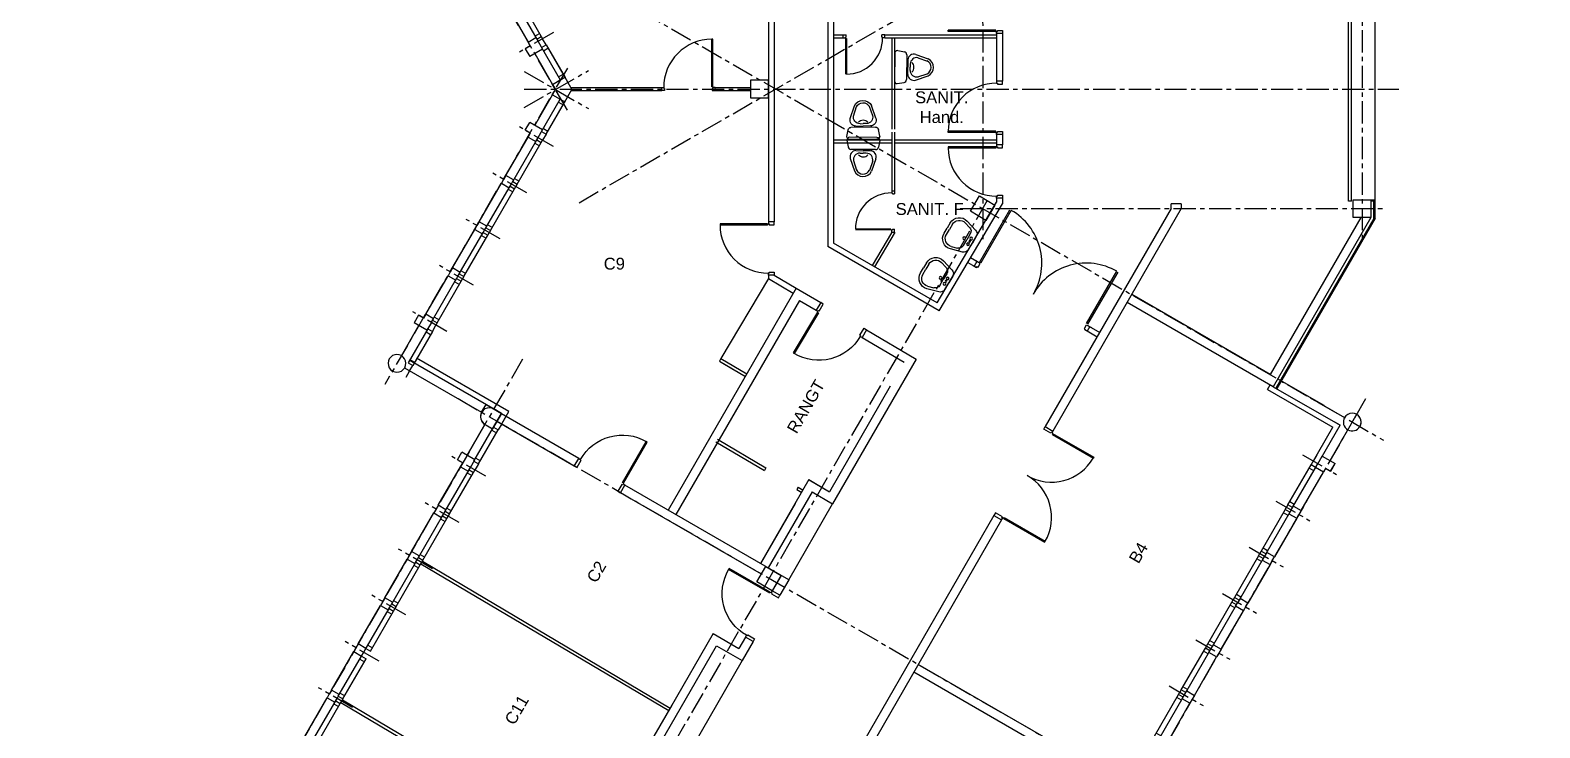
# Model space of a CAD drawing. Extents: x 1614 to 26454, y 2920 to 16595.
# Drawn here: x 9394 to 11940, y 7064 to 8240 of the extents above; entities that cross this region are included whole.
import ezdxf

# ---------------------------------------------------------------- set-up
doc = ezdxf.new("R2010")
doc.units = 0
doc.header["$MEASUREMENT"] = 0
doc.linetypes.add('AXES', pattern=[2, 1.25, -0.25, 0.25, -0.25])
doc.layers.get('0').update_dxf_attribs({"linetype": 'CONTINUOUS'})
for name, color, linetype in [('BA_APPUI_FENETRE', 140, 'CONTINUOUS'), ('BA_AXE_TRAME', 253, 'AXES'), ('BA_BARDAGE', 1, 'CONTINUOUS'), ('BA_CLOISON_EXISTANTE', 4, 'CONTINUOUS'), ('BA_DOUBLAGE', 134, 'CONTINUOUS'), ('BA_MENUIS_EXTERIEURE', 6, 'CONTINUOUS'), ('BA_MENUIS_INTERIEURE', 202, 'CONTINUOUS'), ('BA_STRUCTURE', 5, 'CONTINUOUS'), ('EQ_SANITAIRE', 60, 'CONTINUOUS'), ('TXT_REP_PIECE', 3, 'CONTINUOUS')]:
    doc.layers.add(name, color=color, linetype=linetype)

# ---------------------------------------------------------------- blocks, each defined once
blk = doc.blocks.new('baie1')
at = {"layer": 'BA_APPUI_FENETRE'}
blk.add_line((7.5, -5), (82.5, -5), dxfattribs=at)
at = {"layer": 'BA_DOUBLAGE'}
for p, q in [((4.5, 19), (0, 19)), ((85.5, 19), (90, 19))]:
    blk.add_line(p, q, dxfattribs=at)
at = {"layer": 'BA_MENUIS_EXTERIEURE'}
for p, q in [((4.5, 19), (85.5, 19)), ((4.5, 10), (4.5, 19)), ((4.5, 10), (85.5, 10)), ((10.5, 10), (10.5, 19)), ((79.5, 10), (79.5, 19)), ((85.5, 10), (85.5, 19))]:
    blk.add_line(p, q, dxfattribs=at)
at = {"layer": 'BA_STRUCTURE'}
for points in [[(0, 10), (7.5, 10), (7.5, -5), (0, -5)], [(90, -5), (82.5, -5), (82.5, 10), (90, 10)]]:
    blk.add_lwpolyline(points, dxfattribs=at)
blk = doc.blocks.new('WC')
for p, q in [((-5, 27.9), (-16.3, 25.7)), ((-35.6, 21.6), (-56.7, 14.5)), ((-39.3, 16.2), (-55.4, 10.7)), ((-26.4, 5.3), (-26.4, 0)), ((-26.4, -5.3), (-26.4, 0)), ((-20.3, 14), (-22.5, 14)), ((-22.4, 12.2), (-22.4, 0)), ((-22.4, -12.2), (-22.4, 0)), ((-20.3, -20.8), (-20.3, 20.8)), ((0, -22.9), (0, 22.9)), ((-35.6, -21.6), (-56.7, -14.5)), ((-39.3, -16.2), (-55.4, -10.7)), ((-20.3, -14), (-22.5, -14)), ((-5, -27.9), (-16.3, -25.7))]:
    blk.add_line(p, q)
for centre, radius, start, end in [((-15.3, 20.8), 5, 101.0796, 180), ((-5, 22.9), 5, 0, 90), ((-49.5, 0), 16.2, 116.4444, 180), ((-49.5, -0.4), 16.2, 178.1961, 178.7319), ((-49.5, 0), 16.2, 180, 243.5556), ((-49.5, 0), 12.2, 116.4444, 180), ((-49.5, 0), 12.2, 180, 243.5556), ((-37.4, 5.3), 11, 0, 102.4), ((-32.4, 12.2), 10, 0, 108.6162), ((-21.2, 0), 11.5, 134.9643, 225.0357), ((-37.4, -5.3), 11, 257.6, 0), ((-32.4, -12.2), 10, 251.3838, 0), ((-15.3, -20.8), 5, 180, 258.9204), ((-5, -22.9), 5, 270, 0)]:
    blk.add_arc(centre, radius, start, end)
blk = doc.blocks.new('LAV60')
for p, q in [((-14.4, 0), (0, 0)), ((14.4, 0), (0, 0)), ((-24, -7.3), (-30.4, -29.5)), ((-25.6, -30.9), (-22.3, -19.3)), ((-12.7, -12), (0, -12)), ((12.7, -12), (0, -12)), ((25.6, -30.9), (22.3, -19.3)), ((24, -7.3), (30.4, -29.5)), ((-11.2, -50), (0, -50)), ((-11.2, -55), (0, -55)), ((11.2, -50), (0, -50)), ((11.2, -55), (0, -55))]:
    blk.add_line(p, q)
for centre, radius in [((-6, -6), 2.61), ((0, -17.8), 2.54), ((0, -6), 1.44), ((6, -6), 2.61)]:
    blk.add_circle(centre, radius)
for centre, radius, start, end in [((-14.4, -10), 10, 90, 164.0546), ((14.4, -10), 10, 15.9454, 90), ((-12.7, -22), 10, 90, 164.0546), ((12.7, -22), 10, 15.9454, 90), ((-11.2, -35), 20, 164.0546, 270), ((-11.2, -35), 15, 164.0546, 270), ((11.2, -35), 20, 270, 15.9454), ((11.2, -35), 15, 270, 15.9454)]:
    blk.add_arc(centre, radius, start, end)
blk = doc.blocks.new('baie2')
at = {"layer": 'BA_DOUBLAGE'}
blk.add_line((-12, 19), (0, 19), dxfattribs=at)
at = {"layer": 'BA_MENUIS_EXTERIEURE'}
for p, q in [((-78.3, 10), (-78.3, 19)), ((-12, 19), (-78.3, 19)), ((-12, 10), (-78.3, 10)), ((-72.3, 10), (-72.3, 19)), ((-18, 10), (-18, 19)), ((-12, 10), (-12, 19))]:
    blk.add_line(p, q, dxfattribs=at)
at = {"layer": 'BA_STRUCTURE'}
for p, q in [((-75, 0), (-75, 10)), ((0, 10), (-15, 10)), ((-15, 10), (-15, -15)), ((0, -15), (-15, -15)), ((0, -5), (0, -15))]:
    blk.add_line(p, q, dxfattribs=at)
blk = doc.blocks.new('P80_15')
for p, q in [((3.5, 96.5), (5.5, 96.5)), ((3.5, 16.5), (3.5, 96.5)), ((5.5, 16.5), (5.5, 96.6)), ((0, 0), (0, 15)), ((0, 15), (3.5, 15)), ((5, 0), (0, 0)), ((3.5, 16.5), (5.5, 16.5)), ((3.5, 15), (3.5, 13.5)), ((3.5, 13.5), (5, 13.5)), ((5, 13.5), (5, 0)), ((85, 13.5), (85, 0)), ((86.5, 13.5), (85, 13.5)), ((85, 0), (90, 0)), ((90, 15), (86.5, 15)), ((86.5, 15), (86.5, 13.5)), ((90, 0), (90, 15))]:
    blk.add_line(p, q)
for centre, radius, start, end in [((5.6, 15.7), 80.9, 359.5039, 90.0499), ((5, 13.5), 0, 270, 0), ((5.5, 16.5), 0, 270, 0)]:
    blk.add_arc(centre, radius, start, end)
blk = doc.blocks.new('P160_15')
for p, q in [((3.5, 16.5), (3.5, 96.5)), ((3.5, 96.5), (5.5, 96.5)), ((5.5, 16.5), (5.5, 96.6)), ((167.5, 16.5), (167.5, 96.6)), ((169.5, 96.5), (167.5, 96.5)), ((169.5, 16.5), (169.5, 96.5)), ((0, 0), (0, 15)), ((0, 15), (3.5, 15)), ((5, 0), (0, 0)), ((3.5, 16.5), (5.5, 16.5)), ((3.5, 15), (3.5, 13.5)), ((3.5, 13.5), (5, 13.5)), ((5, 13.5), (5, 0)), ((169.5, 16.5), (167.5, 16.5)), ((168, 13.5), (168, 0)), ((169.5, 13.5), (168, 13.5)), ((168, 0), (173, 0)), ((169.5, 15), (169.5, 13.5)), ((173, 15), (169.5, 15)), ((173, 0), (173, 15))]:
    blk.add_line(p, q)
for centre, radius, start, end in [((5.6, 15.7), 80.9, 359.5039, 90.0499), ((167.4, 15.7), 80.9, 89.9501, 180.4961), ((5, 13.5), 0, 270, 0), ((5.5, 16.5), 0, 270, 0), ((167.5, 16.5), 0, 180, 270), ((168, 13.5), 0, 180, 270)]:
    blk.add_arc(centre, radius, start, end)
blk = doc.blocks.new('P80_5')
for p, q in [((-5.5, 6.5), (-5.5, 86.6)), ((-3.5, 86.5), (-5.5, 86.5)), ((-3.5, 6.5), (-3.5, 86.5)), ((-90, 0), (-90, 5)), ((-90, 5), (-86.5, 5)), ((-85, 0), (-90, 0)), ((-86.5, 5), (-86.5, 3.5)), ((-86.5, 3.5), (-85, 3.5)), ((-85, 3.5), (-85, 0)), ((-3.5, 6.5), (-5.5, 6.5)), ((-5, 3.5), (-5, 0)), ((-3.5, 3.5), (-5, 3.5)), ((-5, 0), (0, 0)), ((0, 5), (-3.5, 5)), ((-3.5, 5), (-3.5, 3.5)), ((0, 0), (0, 5))]:
    blk.add_line(p, q)
for centre, radius, start, end in [((-5.6, 5.7), 80.9, 89.9501, 180.4961), ((-5.5, 6.5), 0, 180, 270), ((-5, 3.5), 0, 180, 270)]:
    blk.add_arc(centre, radius, start, end)

msp = doc.modelspace()

# ---------------------------------------------------------------- linework, layer by layer
at = {"layer": 'BA_APPUI_FENETRE'}
for p, q in [((11662.4, 7954.2), (11662.4, 8327.4)), ((10244.8, 8200.6), (10274.8, 8148.7)), ((10244.8, 8079.4), (10274.8, 8131.3)), ((10019.9, 7691.2), (10049.9, 7743.2)), ((10025.3, 7670.8), (10155.2, 7595.8)), ((10025.3, 7670.8), (10155.2, 7595.8)), ((11498.2, 7651.9), (11576.2, 7606.9)), ((11576.2, 7606.9), (11524.3, 7636.9)), ((11558.8, 7616.8), (11610.8, 7586.7)), ((10130.7, 7523.3), (10160.8, 7575.3)), ((10160.8, 7575.3), (10130.8, 7523.3)), ((11586.3, 7514.4), (11616.3, 7566.4)), ((11586.3, 7514.3), (11616.2, 7566.3)), ((11537.6, 7430), (11575.1, 7494.9)), ((11530.1, 7417), (11492.6, 7352)), ((11485.1, 7339), (11447.6, 7274.1)), ((9947, 7205.1), (9984.5, 7270)), ((11402.6, 7196.1), (11440.1, 7261.1)), ((9902, 7127.1), (9939.5, 7192.1)), ((11357.6, 7118.2), (11395.1, 7183.1))]:
    msp.add_line(p, q, dxfattribs=at)
at = {"layer": 'BA_AXE_TRAME', "ltscale": 30}
for p, q in [((10319.4, 7949.2), (11676.7, 8732.9)), ((10299.8, 8105.4), (9992.3, 8638)), ((11000.3, 8420.1), (11000.5, 7880.4)), ((11640.3, 8420.2), (11640.5, 7880.6)), ((10319.4, 8332.4), (11676.7, 7548.7)), ((10276.4, 8236.2), (10219, 8203.1)), ((10276.4, 8236.2), (10219, 8203.1)), ((10299.8, 8176.3), (9991.6, 7642.4)), ((10226.9, 8109.5), (10335.2, 8172)), ((10226.9, 8109.5), (10335.2, 8172)), ((10226.9, 8170.6), (10335.2, 8108)), ((10226.9, 8170.6), (10335.2, 8108)), ((10226.9, 8140.8), (11702.4, 8140.8)), ((10276.4, 8043.9), (10219, 8076.9)), ((10276.4, 8043.9), (10219, 8076.9)), ((10231.4, 7965.9), (10174, 7999)), ((10231.4, 7965.9), (10174, 7999)), ((11008.1, 7952.9), (8931.5, 4356.1)), ((10186.4, 7888), (10129, 7921.1)), ((10186.4, 7888), (10129, 7921.1)), ((10962.2, 7939.2), (11680.4, 7939.2)), ((10141.4, 7810), (10084, 7843.1)), ((10141.4, 7810), (10084, 7843.1)), ((10096.4, 7732.1), (10039, 7765.2)), ((10096.4, 7732.1), (10039, 7765.2)), ((10224.1, 7685.2), (8708.2, 5059.5)), ((10115.3, 7618.8), (11940.2, 6565.2)), ((11646.4, 7618.4), (11613.3, 7561.1)), ((11631.6, 7592.9), (9414.5, 3752.7)), ((10162.3, 7487.8), (10104.9, 7520.9)), ((11539.8, 7524), (11597.1, 7490.9)), ((10117.3, 7409.9), (10059.9, 7442.9)), ((11494.8, 7446), (11552.1, 7412.9)), ((11494.8, 7446), (11552.1, 7412.9)), ((11494.8, 7446), (11552.1, 7412.9)), ((10072.3, 7331.9), (10014.9, 7365)), ((11449.8, 7368.1), (11507.1, 7335)), ((11449.8, 7368.1), (11507.1, 7335)), ((10027.3, 7254), (9969.9, 7287.1)), ((11404.8, 7290.1), (11462.1, 7257)), ((11404.8, 7290.1), (11462.1, 7257)), ((9982.3, 7176), (9924.9, 7209.1)), ((11359.8, 7212.2), (11417.1, 7179.1)), ((9937.3, 7098.1), (9879.9, 7131.2)), ((11314.8, 7134.2), (11372.1, 7101.1))]:
    msp.add_line(p, q, dxfattribs=at)
at = {"layer": 'BA_BARDAGE', "ltscale": 30}
for p, q in [((11655.4, 7954.2), (11662.4, 7954.2)), ((11655.4, 7952.2), (11660.4, 7952.2)), ((11660.4, 7922.8), (11660.4, 7952.2)), ((11662.4, 7922.3), (11662.4, 7954.2)), ((11660.4, 7922.8), (11495, 7636.3)), ((11662.4, 7922.3), (11496.8, 7635.3))]:
    msp.add_line(p, q, dxfattribs=at)
at = {"layer": 'BA_CLOISON_EXISTANTE'}
for p, q in [((10738.9, 8364.9), (10738.9, 7875.4)), ((10748.9, 8367.6), (10748.9, 7881.2)), ((10638.9, 8348.1), (10638.9, 7917)), ((10648.9, 8340.8), (10648.9, 7917)), ((10748.9, 8232.3), (10765.3, 8232.3)), ((10748.9, 8227.3), (10765.3, 8227.3)), ((10835.3, 8232.3), (11023.9, 8232.3)), ((10835.3, 8227.3), (11023.9, 8227.3)), ((10846.9, 8227.3), (10846.9, 8073.1)), ((10851.9, 8227.3), (10851.9, 8073.1)), ((11023.9, 8234.6), (11023.9, 8154.1)), ((11033.8, 8234.6), (11033.9, 8154.1)), ((10305.6, 8143.3), (10458.9, 8143.3)), ((10306.5, 8138.3), (10458.9, 8138.3)), ((10548.9, 8143.3), (10608.9, 8143.3)), ((10548.9, 8138.3), (10608.9, 8138.3)), ((10748.9, 8055.3), (10846.9, 8055.3)), ((10748.9, 8050.3), (10846.9, 8050.3)), ((10846.9, 8068.1), (10846.9, 7969.4)), ((10851.9, 8068.1), (10851.9, 7969.4)), ((10851.9, 8055.3), (11023.9, 8055.3)), ((10851.9, 8050.3), (11023.9, 8050.3)), ((11023.9, 8064.1), (11023.9, 8046.8)), ((11033.9, 8064.1), (11033.9, 8046.8)), ((10923.4, 7780.4), (11023.9, 7950.1)), ((10927, 7766.8), (11033.9, 7947.3)), ((11023.9, 7956.8), (11023.9, 7950.1)), ((11033.9, 7956.8), (11033.9, 7947.3)), ((10814.3, 7843.4), (10846.9, 7898.5)), ((10818.6, 7840.9), (10851.9, 7897.1)), ((10846.9, 7899.4), (10846.9, 7898.5)), ((10851.9, 7899.4), (10851.9, 7897.1)), ((10927, 7766.8), (10738.9, 7875.4)), ((10923.4, 7780.4), (10748.9, 7881.2)), ((10638.9, 7827), (10638.9, 7821.3)), ((10638.9, 7821.3), (10680.9, 7796.4)), ((10648.9, 7827), (10686, 7805)), ((10558.9, 7686.2), (10556.3, 7681.9)), ((10556.3, 7681.9), (10580.1, 7667.9)), ((10556.3, 7681.9), (10600, 7656.1)), ((10558.9, 7686.2), (10602.5, 7660.4)), ((10550.4, 7546), (10632.2, 7497.5)), ((10552.9, 7550.3), (10634.7, 7501.9)), ((10634.7, 7501.9), (10632.2, 7497.5)), ((10689.2, 7469.6), (10686.7, 7465.3)), ((10686.7, 7465.3), (10695.3, 7460.2)), ((10689.2, 7469.6), (10697.8, 7464.5)), ((10052.7, 7340.3), (10470.9, 7092.6)), ((10055.3, 7344.6), (10473.4, 7096.9)), ((9917.7, 7106.5), (10391.9, 6825.7)), ((9920.3, 7110.8), (10394.4, 6830))]:
    msp.add_line(p, q, dxfattribs=at)
at = {"layer": 'BA_DOUBLAGE'}
for p, q in [((10264.1, 8215.2), (10258.1, 8225.6)), ((10264.1, 8215.2), (10258.1, 8225.6)), ((10264.1, 8064.8), (10258.1, 8054.4)), ((10264.1, 8064.8), (10258.1, 8054.4)), ((10120.9, 7816.7), (10123.1, 7820.6)), ((10120.9, 7816.7), (10123.1, 7820.6)), ((10072.1, 7732.2), (10078.1, 7742.6)), ((10033.1, 7664.7), (10038.9, 7674.8)), ((10033.1, 7664.7), (10038.9, 7674.8)), ((10033.1, 7664.7), (10027.3, 7654.6)), ((10033.1, 7664.7), (10027.3, 7654.6)), ((10189, 7576.3), (10201, 7597.1)), ((10189, 7576.3), (10183.2, 7566.2)), ((10189, 7576.3), (10183.2, 7566.2)), ((10189, 7576.3), (10183.2, 7566.2)), ((10189, 7576.3), (10183.2, 7566.2)), ((10189, 7576.3), (10183.2, 7566.2)), ((10189, 7576.3), (10194.8, 7586.4)), ((10189, 7576.3), (10194.8, 7586.4)), ((10189, 7576.3), (10194.8, 7586.4)), ((10189, 7576.3), (10194.8, 7586.4)), ((11564, 7523.7), (11558, 7513.4)), ((11515.3, 7439.4), (11513, 7435.5)), ((11510.8, 7431.6), (11513, 7435.5)), ((11470.3, 7361.4), (11468, 7357.5)), ((11465.8, 7353.6), (11468, 7357.5)), ((11425.3, 7283.5), (11423, 7279.6)), ((10006.7, 7260.6), (10009, 7264.5)), ((11420.8, 7275.7), (11423, 7279.6)), ((11376, 7198.1), (11380.3, 7205.5)), ((9921.2, 7112.5), (9919, 7108.6)), ((11335.3, 7127.6), (11333, 7123.7))]:
    msp.add_line(p, q, dxfattribs=at)
at = {"layer": 'BA_MENUIS_EXTERIEURE'}
for p, q in [((11617.7, 7952), (11617.7, 8329.6)), ((11622.7, 7952), (11622.7, 8329.6)), ((10256.3, 8210.7), (10264.1, 8215.2)), ((10256.3, 8210.7), (10264.1, 8215.2)), ((10256.3, 8210.7), (10287.8, 8156.2)), ((10256.3, 8210.7), (10287.8, 8156.2)), ((10259.3, 8205.5), (10267.1, 8210)), ((10259.3, 8205.5), (10267.1, 8210)), ((10264.1, 8215.2), (10296, 8160)), ((10264.1, 8215.2), (10295.8, 8160.4)), ((10284.8, 8161.4), (10292.6, 8165.9)), ((10284.8, 8161.4), (10292.6, 8165.9)), ((10287.8, 8156.2), (10295.6, 8160.7)), ((10287.8, 8156.2), (10295.6, 8160.7)), ((10256.3, 8069.3), (10287.8, 8123.8)), ((10256.3, 8069.3), (10287.8, 8123.8)), ((10287.8, 8123.8), (10295.6, 8119.3)), ((10287.8, 8123.8), (10295.6, 8119.3)), ((10264.1, 8064.8), (10297.3, 8122.2)), ((10264.1, 8064.8), (10297.3, 8122.2)), ((10284.8, 8118.7), (10292.6, 8114.2)), ((10284.8, 8118.7), (10292.6, 8114.2)), ((10259.3, 8074.5), (10267.1, 8070)), ((10259.3, 8074.5), (10267.1, 8070)), ((10256.3, 8069.3), (10264.1, 8064.8)), ((10256.3, 8069.3), (10264.1, 8064.8)), ((11622.7, 7952), (11617.7, 7952)), ((10064.3, 7736.7), (10031.1, 7679.3)), ((10072.1, 7732.2), (10038.9, 7674.8)), ((10061.3, 7731.5), (10069.1, 7727)), ((10064.3, 7736.7), (10072.1, 7732.2)), ((10031.1, 7679.3), (10038.9, 7674.8)), ((10188.7, 7593.8), (10032.8, 7683.8)), ((10034.1, 7684.5), (10041.9, 7680)), ((10201, 7597.1), (10045.1, 7687.1)), ((11481, 7634), (11485.5, 7641.8)), ((11481, 7634), (11591, 7570.5)), ((11490.7, 7638.8), (11603.3, 7573.8)), ((11554.3, 7506.9), (11591, 7570.5)), ((11571.8, 7519.2), (11603.3, 7573.8)), ((11603.3, 7573.9), (11595.5, 7578.4)), ((10130.9, 7493.8), (10138.7, 7489.3)), ((10133.9, 7498.9), (10141.7, 7494.4)), ((11515.3, 7439.4), (11554.3, 7506.9)), ((11523.1, 7434.9), (11563.6, 7505)), ((11559.1, 7497.2), (11551.3, 7501.7)), ((11562.1, 7502.4), (11554.3, 7506.9)), ((11523.1, 7434.9), (11515.3, 7439.4)), ((11526.1, 7440.1), (11518.3, 7444.6)), ((11510.8, 7431.6), (11470.3, 7361.4)), ((11518.6, 7427.1), (11478.1, 7356.9)), ((11515.6, 7421.9), (11507.8, 7426.4)), ((11518.6, 7427.1), (11510.8, 7431.6)), ((11478.1, 7356.9), (11470.3, 7361.4)), ((11481.1, 7362.1), (11473.3, 7366.6)), ((11465.8, 7353.6), (11425.3, 7283.5)), ((11473.6, 7349.1), (11433.1, 7279)), ((11470.6, 7343.9), (11462.8, 7348.4)), ((11473.6, 7349.1), (11465.8, 7353.6)), ((11433.1, 7279), (11425.3, 7283.5)), ((11436.1, 7284.2), (11428.3, 7288.7)), ((9958.4, 7195), (9998.9, 7265.1)), ((9967.8, 7193.1), (10006.7, 7260.6)), ((9995.9, 7259.9), (10003.7, 7255.4)), ((9998.9, 7265.1), (10006.7, 7260.6)), ((11380.3, 7205.5), (11420.8, 7275.7)), ((11388, 7201), (11428.6, 7271.2)), ((11425.6, 7266), (11417.8, 7270.5)), ((11428.6, 7271.2), (11420.8, 7275.7)), ((11391, 7206.2), (11383.3, 7210.7)), ((9913.4, 7117), (9953.9, 7187.2)), ((9952.5, 7184.7), (9960.3, 7180.2)), ((9960, 7197.6), (9967.8, 7193.1)), ((9963, 7202.8), (9970.8, 7198.3)), ((11335.3, 7127.6), (11376, 7198.1)), ((11343.1, 7123.1), (11383.8, 7193.6)), ((11380.8, 7188.4), (11373, 7192.9)), ((11383.8, 7193.6), (11376, 7198.1)), ((11388, 7201), (11380.3, 7205.5)), ((9921.2, 7112.5), (9960.3, 7180.2)), ((9949.5, 7179.5), (9957.3, 7175)), ((11346.1, 7128.3), (11338.3, 7132.8)), ((9913.4, 7117), (9921.2, 7112.5)), ((9916.4, 7122.2), (9924.2, 7117.7)), ((11343.1, 7123.1), (11335.3, 7127.6))]:
    msp.add_line(p, q, dxfattribs=at)
at = {"layer": 'BA_MENUIS_INTERIEURE'}
for p, q in [((10765.3, 8227.3), (10765.3, 8232.3)), ((10765.3, 8232.3), (10770.3, 8232.3)), ((10765.3, 8227.3), (10769.2, 8227.3)), ((10769.2, 8228.4), (10770.3, 8228.4)), ((10769.2, 8227.3), (10769.2, 8228.4)), ((10769.2, 8226.1), (10769.2, 8166.1)), ((10769.2, 8226.1), (10770.7, 8226.1)), ((10770.3, 8228.4), (10770.3, 8232.3)), ((10770.7, 8226.1), (10770.7, 8166)), ((10830.3, 8228.4), (10830.3, 8232.3)), ((10835.3, 8232.3), (10830.3, 8232.3)), ((10831.5, 8228.4), (10830.3, 8228.4)), ((10831.5, 8227.3), (10831.5, 8228.4)), ((10835.3, 8227.3), (10831.5, 8227.3)), ((10835.3, 8227.3), (10835.3, 8232.3)), ((11022.4, 8240.1), (10942.2, 8240.1)), ((10942.4, 8238.1), (10942.4, 8240.1)), ((11022.4, 8238.1), (10942.4, 8238.1)), ((11022.4, 8238.1), (11022.4, 8240.1)), ((11023.9, 8238.1), (11025.4, 8238.1)), ((11023.9, 8234.6), (11023.9, 8238.1)), ((11033.8, 8234.6), (11023.9, 8234.6)), ((11025.4, 8239.6), (11033.8, 8239.6)), ((11025.4, 8238.1), (11025.4, 8239.6)), ((11033.8, 8239.6), (11033.8, 8234.6)), ((11023.9, 8154.1), (11023.9, 8150.6)), ((11033.9, 8154.1), (11023.9, 8154.1)), ((11023.9, 8150.6), (11025.4, 8150.6)), ((11025.4, 8150.6), (11025.4, 8149.1)), ((11033.9, 8149.1), (11033.9, 8154.1)), ((11025.4, 8149.1), (11033.9, 8149.1)), ((11022.4, 8069.7), (10942.2, 8069.7)), ((10942.4, 8067.7), (10942.4, 8069.7)), ((11022.4, 8067.7), (10942.4, 8067.7)), ((11022.4, 8067.7), (11022.4, 8069.7)), ((11023.9, 8067.6), (11025.4, 8067.6)), ((11023.9, 8064.1), (11023.9, 8067.6)), ((11033.8, 8064.1), (11023.9, 8064.1)), ((11025.4, 8069.1), (11033.8, 8069.1)), ((11025.4, 8067.6), (11025.4, 8069.1)), ((11033.8, 8069.1), (11033.8, 8064.1)), ((11022.4, 8041.3), (10942.2, 8041.3)), ((11022.4, 8043.3), (10942.4, 8043.3)), ((10942.4, 8043.3), (10942.4, 8041.3)), ((11022.4, 8043.3), (11022.4, 8041.3)), ((11033.8, 8046.8), (11023.9, 8046.8)), ((11023.9, 8046.8), (11023.9, 8043.3)), ((11023.9, 8043.3), (11025.4, 8043.3)), ((11025.4, 8043.3), (11025.4, 8041.8)), ((11025.4, 8041.8), (11033.8, 8041.8)), ((11033.8, 8041.8), (11033.8, 8046.8)), ((10846.9, 7969.4), (10846.9, 7965.5)), ((10846.9, 7969.4), (10851.9, 7969.4)), ((10846.9, 7965.5), (10848, 7965.5)), ((10848, 7965.5), (10848, 7964.4)), ((10848, 7964.4), (10851.9, 7964.4)), ((10851.9, 7969.4), (10851.9, 7964.4)), ((11023.9, 7956.8), (11023.9, 7960.3)), ((11023.9, 7960.3), (11025.4, 7960.3)), ((11033.9, 7956.8), (11023.9, 7956.8)), ((11025.4, 7960.3), (11025.4, 7961.8)), ((11025.4, 7961.8), (11033.9, 7961.8)), ((11033.9, 7961.8), (11033.9, 7956.8)), ((10995.6, 7849.5), (11046.4, 7937.4)), ((10995.6, 7849.5), (11046.4, 7937.4)), ((10997.8, 7848.2), (11048.7, 7936.2)), ((10997.8, 7848.2), (11048.7, 7936.2)), ((10637.4, 7911.5), (10557.3, 7911.5)), ((10637.4, 7913.5), (10557.4, 7913.5)), ((10557.4, 7913.5), (10557.4, 7911.5)), ((10637.4, 7913.5), (10637.4, 7911.5)), ((10648.9, 7917), (10638.9, 7917)), ((10638.9, 7917), (10638.9, 7913.5)), ((10638.9, 7913.5), (10640.4, 7913.5)), ((10640.4, 7913.5), (10640.4, 7912)), ((10640.4, 7912), (10648.9, 7912)), ((10648.9, 7912), (10648.9, 7917)), ((10845.7, 7904.8), (10785.6, 7904.8)), ((10845.7, 7903.3), (10785.7, 7903.3)), ((10845.7, 7903.3), (10845.7, 7904.8)), ((10846.9, 7899.4), (10846.9, 7903.3)), ((10846.9, 7903.3), (10848, 7903.3)), ((10846.9, 7899.4), (10851.9, 7899.4)), ((10848, 7904.4), (10851.9, 7904.4)), ((10848, 7903.3), (10848, 7904.4)), ((10851.9, 7899.4), (10851.9, 7904.4)), ((10975.4, 7848.6), (10987.1, 7841.8)), ((10996.3, 7846.9), (10979.9, 7856.4)), ((10990.8, 7850), (10986.3, 7842.3)), ((10990.8, 7850), (10986.3, 7842.3)), ((10996.3, 7846.9), (10988.8, 7851.2)), ((10992.8, 7840.7), (10996.3, 7846.9)), ((10992.8, 7840.7), (10996.3, 7846.9)), ((10995.6, 7849.5), (10997.8, 7848.2)), ((10995.6, 7849.5), (10997.8, 7848.2)), ((10638.9, 7821.3), (10558.9, 7686.2)), ((10638.9, 7830.5), (10640.4, 7830.5)), ((10638.9, 7827), (10638.9, 7830.5)), ((10648.9, 7827), (10638.9, 7827)), ((10640.4, 7832), (10648.9, 7832)), ((10640.4, 7830.5), (10640.4, 7832)), ((10648.9, 7832), (10648.9, 7827)), ((10984.3, 7843.4), (10990.2, 7840)), ((10990.2, 7840), (10991.1, 7841.7)), ((10990.2, 7840), (10991.1, 7841.7)), ((10991.1, 7841.7), (10992.8, 7840.7)), ((10991.1, 7841.7), (10992.8, 7840.7)), ((11175.8, 7745.4), (11226.7, 7833.5)), ((11175.8, 7745.4), (11226.7, 7833.5)), ((11178, 7744.2), (11228.8, 7832.1)), ((11178, 7744.2), (11228.8, 7832.1)), ((11171.9, 7737.3), (11175.4, 7743.4)), ((11171.9, 7737.3), (11175.4, 7743.4)), ((11175.4, 7743.4), (11184, 7738.5)), ((11175.4, 7743.4), (11198.2, 7730.3)), ((11173.5, 7736.4), (11171.9, 7737.3)), ((11173.5, 7736.4), (11171.9, 7737.3)), ((11172.6, 7734.7), (11173.5, 7736.4)), ((11172.6, 7734.7), (11173.5, 7736.4)), ((11179.5, 7730.7), (11172.6, 7734.7)), ((11180.9, 7740.3), (11176.4, 7732.5)), ((11180.9, 7740.3), (11176.4, 7732.5)), ((11193.7, 7722.5), (11176.4, 7732.5)), ((10673.4, 7313.3), (10747.2, 7441.1)), ((10594.7, 7177), (10467.6, 6956.9))]:
    msp.add_line(p, q, dxfattribs=at)
for centre, radius, start, end in [((10770.3, 8228.4), 0, 360, 90), ((10770.8, 8226.7), 60.7, 269.9501, 0.4961), ((10770.7, 8226.1), 0, 360, 90), ((11022.4, 8240.1), 0, 360, 90), ((11025.4, 8239.6), 0, 360, 90), ((11023.2, 8069.7), 80.9, 89.5039, 180.0499), ((11022.4, 8069.7), 0, 360, 90), ((11025.4, 8069.1), 0, 360, 90), ((11023.2, 8041.3), 80.9, 179.9501, 270.4961), ((11022.4, 8041.3), 0, 270, 0), ((11025.4, 8041.8), 0, 270, 0), ((10846.3, 7904.9), 60.7, 89.5039, 180.0499), ((10997.4, 7847.3), 102.7, 329.5039, 60.0499), ((10638.2, 7911.4), 80.9, 179.9501, 270.4961), ((10637.4, 7911.5), 0, 270, 0), ((10640.4, 7912), 0, 270, 0), ((10845.7, 7904.8), 0, 360, 90), ((10848, 7904.4), 0, 360, 90), ((10997.8, 7848.2), 0, 240, 330), ((10997.8, 7848.2), 0, 240, 330), ((11175.2, 7744.6), 102.7, 59.9501, 150.4961), ((11175.2, 7744.6), 102.7, 59.9501, 150.4961), ((10992.8, 7840.7), 0, 330, 60), ((10992.8, 7840.7), 0, 330, 60), ((11171.9, 7737.3), 0, 60, 150), ((11171.9, 7737.3), 0, 60, 150)]:
    msp.add_arc(centre, radius, start, end, dxfattribs=at)
at = {"layer": 'BA_STRUCTURE'}
for p, q in [((10237.3, 8213.6), (10228.7, 8208.6)), ((10237.3, 8213.6), (10228.7, 8208.6)), ((10228.7, 8208.6), (10236.2, 8195.6)), ((10228.7, 8208.6), (10236.2, 8195.6)), ((10257.8, 8208.1), (10236.2, 8195.6)), ((10257.8, 8208.1), (10236.2, 8195.6)), ((10250.3, 8221.1), (10257.8, 8208.1)), ((10250.3, 8221.1), (10257.8, 8208.1)), ((10274.8, 8148.7), (10295.6, 8160.7)), ((10274.8, 8148.7), (10287.8, 8156.2)), ((10287.8, 8156.2), (10295.6, 8160.7)), ((10287.8, 8156.2), (10295.6, 8160.7)), ((10295.6, 8160.7), (10307.5, 8140)), ((10279.8, 8140), (10274.8, 8148.7)), ((10274.8, 8148.7), (10279.8, 8140)), ((10274.8, 8148.7), (10279.8, 8140)), ((10274.8, 8131.3), (10279.8, 8140)), ((10274.8, 8131.3), (10279.8, 8140)), ((10274.8, 8131.3), (10287.8, 8123.8)), ((10274.8, 8131.3), (10287.8, 8123.8)), ((10287.8, 8123.8), (10295.6, 8119.3)), ((10287.8, 8123.8), (10295.6, 8119.3)), ((10295.6, 8119.3), (10307.5, 8140)), ((10295.6, 8119.3), (10307.5, 8140)), ((10228.7, 8071.4), (10236.2, 8084.4)), ((10228.7, 8071.4), (10236.2, 8084.4)), ((10257.8, 8071.9), (10236.2, 8084.4)), ((10257.8, 8071.9), (10236.2, 8084.4)), ((10237.3, 8066.4), (10228.7, 8071.4)), ((10237.3, 8066.4), (10228.7, 8071.4)), ((10250.3, 8058.9), (10257.8, 8071.9)), ((10250.3, 8058.9), (10257.8, 8071.9)), ((11335.5, 7947.1), (11318.2, 7947.1)), ((11318.2, 7939.2), (11318.2, 7947.1)), ((11335.5, 7947.1), (11335.5, 7939.2)), ((11318.2, 7939.2), (11105.9, 7571.5)), ((11335.5, 7939.2), (11118.9, 7564)), ((11638.1, 7924.2), (11485.2, 7659.3)), ((11655.4, 7924.2), (11490.7, 7638.8)), ((10686, 7805.1), (10469.9, 7430.8)), ((10686, 7805.1), (10727.1, 7780.7)), ((11485.2, 7659.3), (11251.8, 7794.1)), ((10691.4, 7784.4), (10482.9, 7423.3)), ((10691.4, 7784.4), (10719.4, 7767.8)), ((11490.7, 7638.8), (11244.3, 7781.1)), ((10048.7, 7759.6), (10041.2, 7746.6)), ((10062.8, 7734.1), (10041.2, 7746.6)), ((10057.3, 7754.6), (10048.7, 7759.6)), ((10070.3, 7747.1), (10062.8, 7734.1)), ((10796.9, 7722), (10867.8, 7680)), ((10804.5, 7734.9), (10888.2, 7685.3)), ((10888.2, 7685.3), (10747.2, 7441.1)), ((10844.4, 7639.6), (10741.8, 7461.7)), ((10155.2, 7595.8), (10162.7, 7608.8)), ((10155.2, 7595.8), (10162.7, 7608.8)), ((10162.7, 7608.8), (10188.7, 7593.8)), ((10188.7, 7593.8), (10173.7, 7567.8)), ((10173.7, 7567.8), (10188.7, 7593.8)), ((10188.7, 7593.8), (10173.7, 7567.8)), ((10173.7, 7567.8), (10188.7, 7593.8)), ((10188.7, 7593.8), (10173.7, 7567.8)), ((10188.7, 7593.8), (10175.6, 7601.3)), ((10188.7, 7593.8), (10175.6, 7601.3)), ((10188.7, 7593.8), (10175.6, 7601.3)), ((10175.7, 7601.3), (10188.7, 7593.8)), ((10175.7, 7601.3), (10188.7, 7593.8)), ((10180, 7598.8), (10188.7, 7593.8)), ((10180, 7598.8), (10188.7, 7593.8)), ((10180, 7598.8), (10188.7, 7593.8)), ((10180, 7598.8), (10188.7, 7593.8)), ((10180, 7598.8), (10188.7, 7593.8)), ((10319, 7518), (10188.4, 7593.3)), ((10173.7, 7567.8), (10160.6, 7575.3)), ((10173.7, 7567.8), (10160.6, 7575.3)), ((10160.7, 7575.3), (10173.7, 7567.8)), ((10160.7, 7575.3), (10173.7, 7567.8)), ((10160.7, 7575.3), (10173.7, 7567.8)), ((10165, 7572.8), (10173.7, 7567.8)), ((10165, 7572.8), (10173.7, 7567.8)), ((10165, 7572.8), (10173.7, 7567.8)), ((10165, 7572.8), (10173.7, 7567.8)), ((10165, 7572.8), (10173.7, 7567.8)), ((10311.5, 7505), (10180.9, 7580.3)), ((11565.8, 7508.9), (11573.3, 7521.9)), ((11565.8, 7508.9), (11573.3, 7521.8)), ((11573.3, 7521.9), (11595, 7509.4)), ((11573.3, 7521.8), (11594.9, 7509.3)), ((10119.5, 7503.8), (10123.2, 7510.3)), ((11578.8, 7501.4), (11587.4, 7496.3)), ((11587.4, 7496.3), (11594.9, 7509.3)), ((11587.5, 7496.4), (11595, 7509.4)), ((10673.4, 7313.3), (10396.9, 7473)), ((10707.3, 7482.1), (10625.8, 7340.8)), ((10707.3, 7482.1), (10741.8, 7461.7)), ((10707.8, 7481.8), (10742.2, 7461.4)), ((10627, 7322.8), (10389.4, 7460)), ((10684, 7441.7), (10625.8, 7340.8)), ((10712.7, 7461.5), (10638.7, 7333.3)), ((10712.7, 7461.5), (10747.2, 7441.1)), ((11019.4, 7421.6), (10780.3, 7007.5)), ((11032.4, 7414.1), (10793.3, 7000)), ((10660.4, 7320.8), (10645.2, 7294.6)), ((10673.4, 7313.3), (10658.2, 7287.1)), ((10623.7, 7307.3), (10623.6, 7307.1)), ((10545.9, 7222.5), (10473.4, 7096.9)), ((10545.9, 7222.5), (10589.2, 7197.5)), ((10600.2, 7216.6), (10589.2, 7197.5)), ((10613.2, 7209.1), (10594.7, 7177)), ((10424.3, 6981.9), (10551.4, 7202)), ((10551.4, 7202), (10594.7, 7177)), ((11246.2, 6948.6), (10884.3, 7157.6)), ((11253.7, 6961.6), (10891.8, 7170.6)), ((10403.8, 6976.4), (10476.3, 7102))]:
    msp.add_line(p, q, dxfattribs=at)
for points in [[(10608.9, 8125.8), (10638.9, 8125.8), (10638.9, 8155.8), (10608.9, 8155.8)], [(11021, 7945.2), (11005.7, 7919.4), (10979.9, 7934.7), (10995.2, 7960.5)], [(11625.4, 7954.2), (11655.4, 7954.2), (11655.4, 7924.2), (11625.4, 7924.2)], [(10660.3, 7320.5), (10645, 7294.7), (10619.2, 7310), (10634.5, 7335.8)]]:
    msp.add_lwpolyline(points, close=True, dxfattribs=at)
for points in [[(11578.8, 7501.4), (11575.1, 7494.9), (11562.1, 7502.4), (11565.8, 7508.9)], [(11520.8, 7431), (11524.6, 7437.5), (11537.6, 7430), (11533.8, 7423.5)], [(11520.8, 7431), (11517.1, 7424.5), (11530.1, 7417), (11533.8, 7423.5)], [(11475.8, 7353), (11472.1, 7346.5), (11485.1, 7339), (11488.8, 7345.5)], [(11488.8, 7345.5), (11492.6, 7352), (11479.6, 7359.5), (11475.8, 7353)], [(9988.2, 7276.5), (9984.5, 7270), (9997.4, 7262.5), (10001.2, 7269)], [(11443.8, 7267.6), (11440.1, 7261.1), (11427.1, 7268.6), (11430.8, 7275.1)], [(11443.8, 7267.6), (11447.6, 7274.1), (11434.6, 7281.6), (11430.8, 7275.1)], [(9943.2, 7198.6), (9939.5, 7192.1), (9952.4, 7184.6), (9956.2, 7191.1)], [(9956.2, 7191.1), (9959.9, 7197.6), (9947, 7205.1), (9943.2, 7198.6)], [(11398.8, 7189.6), (11395.1, 7183.1), (11382.1, 7190.6), (11385.8, 7197.1)], [(11385.8, 7197.1), (11389.6, 7203.6), (11402.6, 7196.1), (11398.8, 7189.6)], [(9911.2, 7113.1), (9914.9, 7119.6), (9902, 7127.1), (9898.2, 7120.6)], [(11340.8, 7119.2), (11344.6, 7125.7), (11357.6, 7118.2), (11353.8, 7111.7)]]:
    msp.add_lwpolyline(points, dxfattribs=at)
for centre, start, end in [((10012.3, 7678.3), 59.701, 240), ((10012.3, 7678.3), 59.701, 240), ((10012.3, 7678.3), 240, 60.299), ((10012.3, 7678.3), 240, 60.299), ((10168.2, 7588.3), 59.701, 240), ((10168.2, 7588.3), 149.8505, 240), ((11623.8, 7579.3), 150.297, 60.2954), ((11623.8, 7579.3), 329.9984, 150.2974), ((11623.8, 7579.4), 149.6994, 149.9998)]:
    msp.add_arc(centre, 15, start, end, dxfattribs=at)

# ---------------------------------------------------------------- block references
at = {"layer": 'BA_MENUIS_INTERIEURE'}
for name, p, rotation in [('P80_5', (10548.9, 8138.3), 359.9999999999963), ('P160_15', (11105.9, 7571.5), 240.0000000120276)]:
    msp.add_blockref(name, p, dxfattribs=dict(at, rotation=rotation))
at = {"layer": 'BA_MENUIS_INTERIEURE', "xscale": -1}
for p, rotation in [((10727.1, 7780.7), 149.3626517234393), ((10389.4, 7460), 330.0000000000002), ((10658.2, 7287.1), 60.00000000000002)]:
    msp.add_blockref('P80_15', p, dxfattribs=dict(at, rotation=rotation))
at = {"layer": 'BA_STRUCTURE'}
for name, p, rotation in [('baie1', (10196.6, 8294.1), 299.9999999952032), ('baie2', (10127.5, 7507.8), 239.9999999952035), ('baie1', (11304.5, 7036.2), 60.00000000000043)]:
    msp.add_blockref(name, p, dxfattribs=dict(at, rotation=rotation))
at = {"layer": 'BA_STRUCTURE', "xscale": -1}
for p, rotation in [((10196.6, 7986), 239.9999999904066), ((10196.6, 7986), 239.9999999904066), ((10151.6, 7908), 239.9999999904066), ((10151.6, 7908), 239.9999999904066), ((10106.6, 7830.1), 239.9999999904066), ((10106.6, 7830.1), 239.9999999904066), ((10061.6, 7752.1), 239.9999999904066), ((10061.6, 7752.1), 239.9999999904066), ((10082.5, 7429.9), 239.9999999952035), ((10037.5, 7352), 239.9999999952035), ((9992.5, 7274), 239.9999999952035), ((9857.5, 7040.2), 239.9999999952035)]:
    msp.add_blockref('baie1', p, dxfattribs=dict(at, rotation=rotation))
at = {"layer": 'EQ_SANITAIRE'}
for p, rotation in [((10851.7, 8178), 179.3626517234437), ((10799.1, 8059.2), 89.36265172344365)]:
    msp.add_blockref('WC', p, dxfattribs=dict(at, rotation=rotation))
at = {"layer": 'EQ_SANITAIRE', "xscale": -1, "rotation": 90.63734827655634}
msp.add_blockref('WC', (10799.1, 8056.1), dxfattribs=at)
at = {"layer": 'EQ_SANITAIRE', "xscale": -0.9, "yscale": 0.9, "zscale": 0.9, "rotation": 239.3626517234435}
for p in [(10983, 7881.2), (10943.2, 7814.1)]:
    msp.add_blockref('LAV60', p, dxfattribs=at)

# ---------------------------------------------------------------- texts
at = {"layer": 'TXT_REP_PIECE', "char_height": 20, "attachment_point": 5}
for s, insert, width in [('{\\fArial|b0|i0|c0|p34;SANIT. Hand.}', (10931.4, 8110.1), 158.919), ('{\\fArial|b0|i0|c0|p34;SANIT. F}', (10911, 7938.4), 125.633)]:
    msp.add_mtext(s, dxfattribs=dict(at, insert=insert, width=width))
at = {"layer": 'TXT_REP_PIECE', "char_height": 20, "width": 224.767, "attachment_point": 5}
for s, insert, rotation in [('{\\fArial|b0|i0|c0|p34;C9}', (10379, 7846.2), 0), ('{\\fArial|b0|i0|c0|p34;RANGT}', (10702.3, 7605.4), 60), ('{\\fArial|b0|i0|c0|p34;B4}', (11263.1, 7358.8), 60), ('{\\fArial|b0|i0|c0|p34;C2}', (10348.9, 7326.7), 60), ('{\\fArial|b0|i0|c0|p34;C11}', (10214.4, 7093.8), 60)]:
    msp.add_mtext(s, dxfattribs=dict(at, insert=insert, rotation=rotation))

doc.saveas('drawing.dxf')
